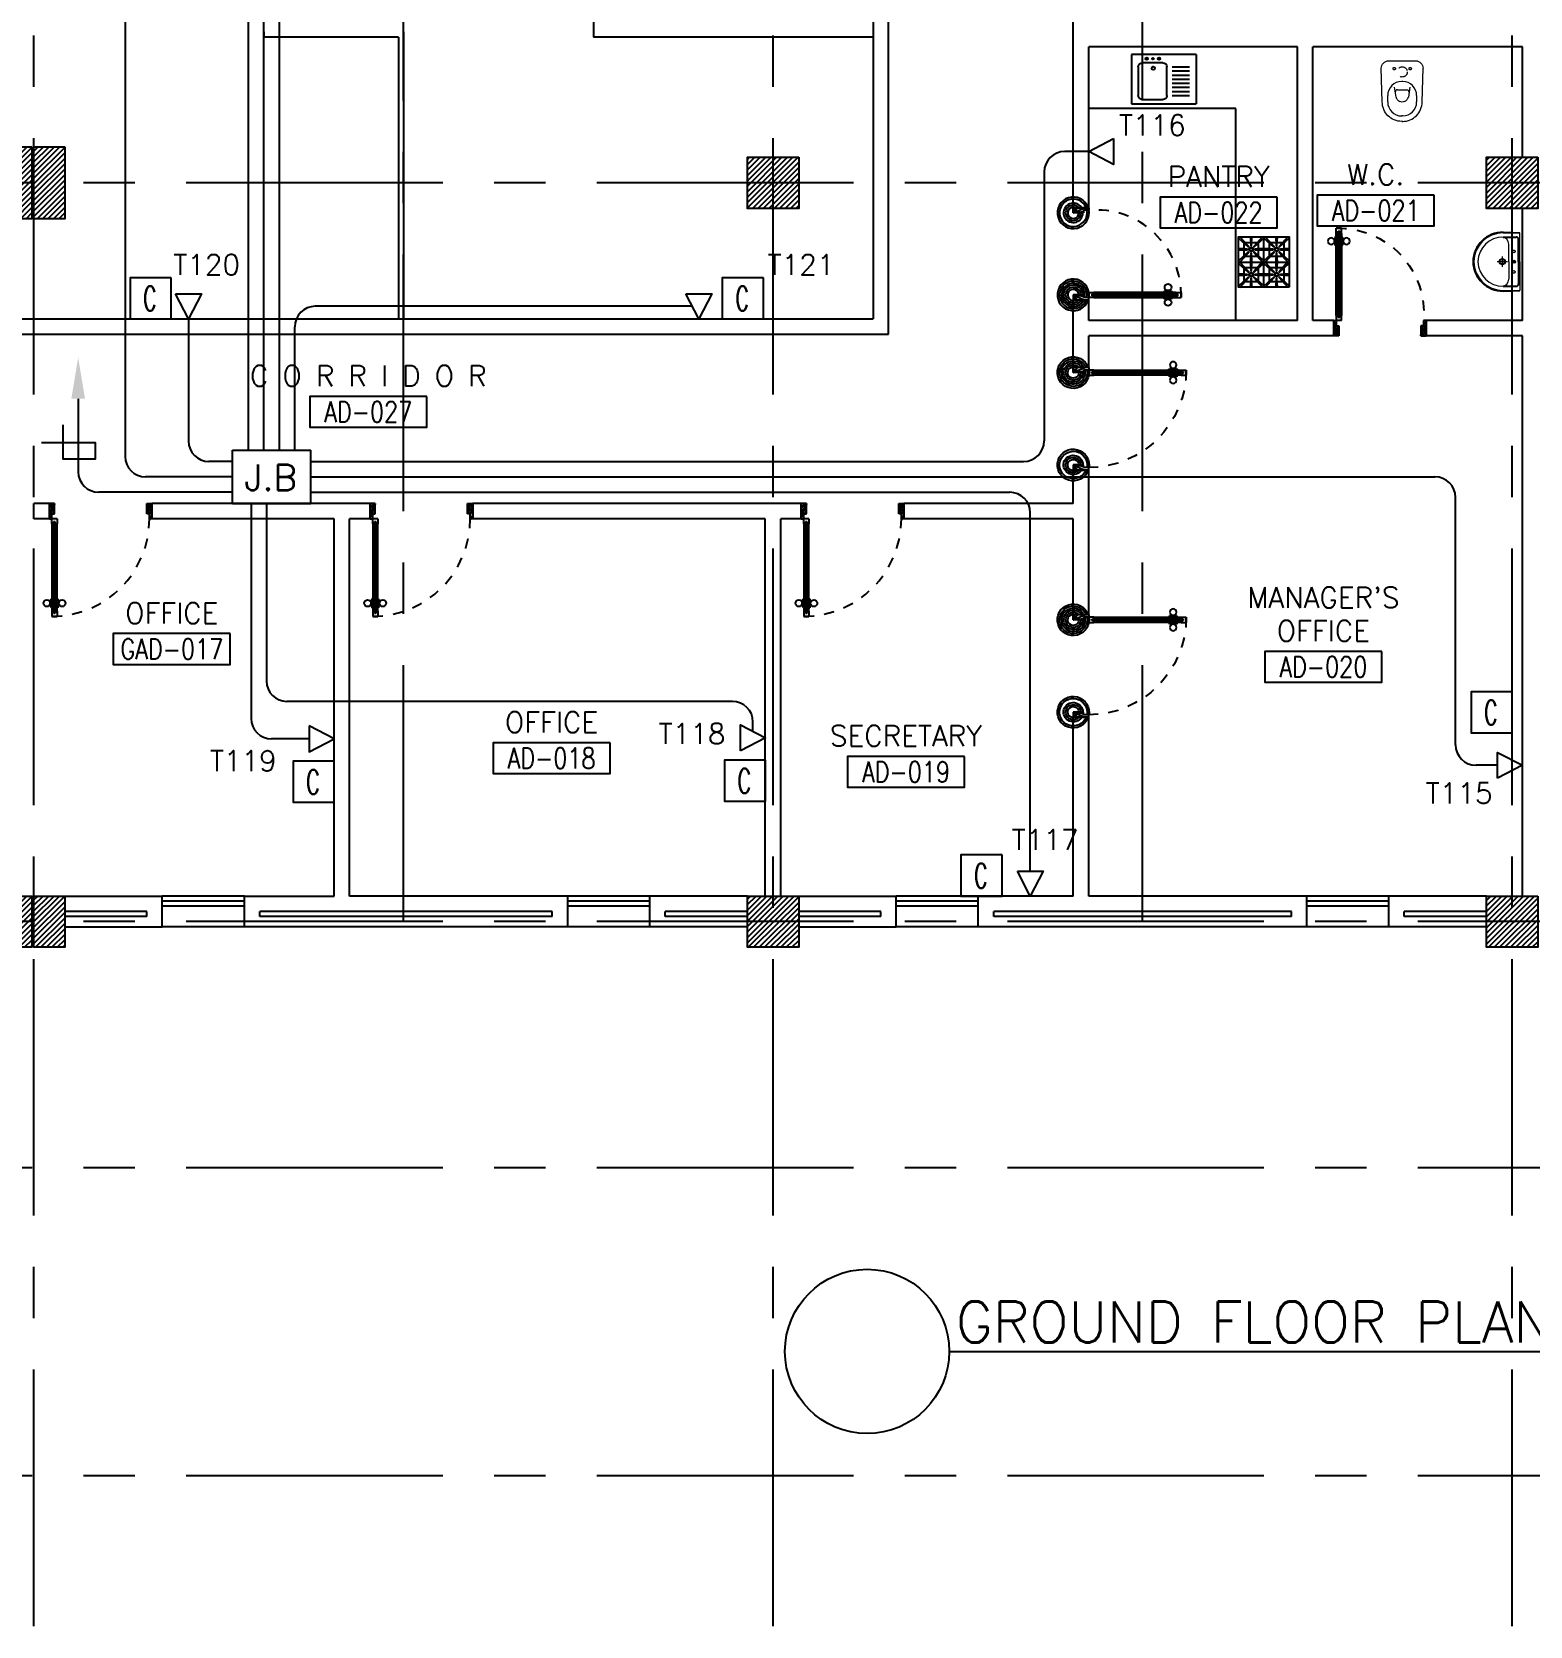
# Model space of a CAD drawing. Extents: x 0.8 to 94.1, y -6.1 to 84.2.
# Drawn here: x 49.38 to 63.97, y 6.01 to 21.54 of the extents above; entities that cross this region are included whole.
import ezdxf
from ezdxf.enums import TextEntityAlignment as Align

# ---------------------------------------------------------------- set-up
doc = ezdxf.new("R2010")
doc.units = 0
doc.header["$MEASUREMENT"] = 0
for name, pattern in [('CENTERX2', [4, 2.5, -0.5, 0.5, -0.5]), ('DASHED', [0.75, 0.5, -0.25]), ('HIDDEN', [0.375, 0.25, -0.125]), ('HIDDEN2', [0.1875, 0.125, -0.0625])]:
    doc.linetypes.add(name, pattern=pattern)
doc.layers.get('0').update_dxf_attribs({"color": 11, "linetype": 'CONTINUOUS'})
for name, color, linetype in [('A-FURN-W', 11, 'CONTINUOUS'), ('A-JEERI', 11, 'CONTINUOUS'), ('AXES', 11, 'CENTERX2'), ('COL', 11, 'CONTINUOUS'), ('DOOR', 11, 'CONTINUOUS'), ('DOOR-DIM', 11, 'CONTINUOUS'), ('E-CO', 6, 'CONTINUOUS'), ('E-PANELBX', 11, 'CONTINUOUS'), ('E-TEL', 4, 'CONTINUOUS'), ('E-TEXT', 2, 'CONTINUOUS'), ('E-WIRE', 4, 'CONTINUOUS'), ('FIX', 11, 'CONTINUOUS'), ('HAT', 11, 'CONTINUOUS'), ('INSUL', 11, 'CONTINUOUS'), ('K-FUR', 11, 'CONTINUOUS'), ('PART', 11, 'CONTINUOUS'), ('RM-BOX', 11, 'CONTINUOUS'), ('RM-NAME', 11, 'CONTINUOUS'), ('RM-NO', 11, 'CONTINUOUS'), ('SHAFT', 11, 'CONTINUOUS'), ('TXT', 3, 'CONTINUOUS'), ('WALL', 11, 'CONTINUOUS'), ('WIN', 11, 'CONTINUOUS')]:
    doc.layers.add(name, color=color, linetype=linetype)
doc.styles.add('ROMANS', font='ROMANS.shx', dxfattribs={"width": 0.6})
doc.styles.get("Standard").update_dxf_attribs({"font": 'TXT.shx'})

# ---------------------------------------------------------------- blocks, each defined once
blk = doc.blocks.new('RM1')
at = {"layer": 'RM-BOX'}
blk.add_lwpolyline([(570, -200), (-570, -200), (-570, -500), (570, -500)], close=True, dxfattribs=at)
at = {"layer": 'RM-NAME', "style": 'ROMANS'}
for tag, p in [('ROOMNAME1', (0, 324)), ('ROOMNAME2', (0, 0))]:
    blk.add_attdef(tag, text='', height=200, dxfattribs=at).set_placement(p, align=Align.MIDDLE)
at = {"layer": 'RM-NO', "style": 'ROMANS', "width": 0.8}
blk.add_attdef('ROOMNO', text='', height=200, dxfattribs=at).set_placement((0, -350), align=Align.MIDDLE)
blk = doc.blocks.new('COL50')
at = {"layer": 'COL'}
blk.add_lwpolyline([(-250, 250), (-250, -250), (250, -250), (250, 250)], close=True, dxfattribs=at)
blk = doc.blocks.new('*X61')
at = {"color": 0}
for p, q in [((227929, 10705), (228384, 11161)), ((227929, 10758), (228331, 11161)), ((227929, 10811), (228278, 11161)), ((227929, 10864), (228225, 11161)), ((227929, 10917), (228172, 11161)), ((227929, 10971), (228119, 11161)), ((227929, 11024), (228066, 11161)), ((227929, 11077), (228013, 11161)), ((227929, 11130), (227960, 11161)), ((227937, 10661), (228429, 11152)), ((227990, 10661), (228429, 11099)), ((228043, 10661), (228429, 11046)), ((228096, 10661), (228429, 10993)), ((228149, 10661), (228429, 10940)), ((228202, 10661), (228429, 10887)), ((228255, 10661), (228429, 10834)), ((228308, 10661), (228429, 10781)), ((228362, 10661), (228429, 10728)), ((228415, 10661), (228429, 10675))]:
    blk.add_line(p, q, dxfattribs=at)
blk = doc.blocks.new('*X63')
at = {"color": 0}
for p, q in [((227925, 17861), (228425, 18361)), ((227929, 17918), (228372, 18361)), ((227929, 17971), (228319, 18361)), ((227929, 18024), (228266, 18361)), ((227929, 18077), (228213, 18361)), ((227929, 18130), (228160, 18361)), ((227929, 18183), (228107, 18361)), ((227929, 18236), (228054, 18361)), ((227929, 18289), (228000, 18361)), ((227929, 18342), (227947, 18361)), ((227978, 17861), (228429, 18312)), ((228031, 17861), (228429, 18259)), ((228084, 17861), (228429, 18206)), ((228137, 17861), (228429, 18153)), ((228190, 17861), (228429, 18100)), ((228243, 17861), (228429, 18047)), ((228296, 17861), (228429, 17994)), ((228349, 17861), (228429, 17941)), ((228402, 17861), (228429, 17888))]:
    blk.add_line(p, q, dxfattribs=at)
blk = doc.blocks.new('*X56')
at = {"color": 0}
for p, q in [((235129, 10693), (235597, 11161)), ((235129, 10746), (235544, 11161)), ((235129, 10799), (235491, 11161)), ((235129, 10852), (235438, 11161)), ((235129, 10905), (235385, 11161)), ((235129, 10958), (235332, 11161)), ((235129, 11011), (235278, 11161)), ((235129, 11064), (235225, 11161)), ((235129, 11117), (235172, 11161)), ((235150, 10661), (235629, 11140)), ((235203, 10661), (235629, 11087)), ((235256, 10661), (235629, 11034)), ((235309, 10661), (235629, 10981)), ((235362, 10661), (235629, 10928)), ((235415, 10661), (235629, 10875)), ((235468, 10661), (235629, 10822)), ((235521, 10661), (235629, 10769)), ((235574, 10661), (235629, 10716))]:
    blk.add_line(p, q, dxfattribs=at)
blk = doc.blocks.new('*X54')
at = {"color": 0}
for p, q in [((235129, 17905), (235584, 18361)), ((235129, 17958), (235531, 18361)), ((235129, 18011), (235478, 18361)), ((235129, 18064), (235425, 18361)), ((235129, 18117), (235372, 18361)), ((235129, 18171), (235319, 18361)), ((235129, 18224), (235266, 18361)), ((235129, 18277), (235213, 18361)), ((235129, 18330), (235160, 18361)), ((235137, 17861), (235629, 18352)), ((235190, 17861), (235629, 18299)), ((235243, 17861), (235629, 18246)), ((235296, 17861), (235629, 18193)), ((235349, 17861), (235629, 18140)), ((235402, 17861), (235629, 18087)), ((235455, 17861), (235629, 18034)), ((235508, 17861), (235629, 17981)), ((235562, 17861), (235629, 17928)), ((235615, 17861), (235629, 17875))]:
    blk.add_line(p, q, dxfattribs=at)
blk = doc.blocks.new('LAV1')
at = {"layer": 'FIX', "linetype": 'ByBlock', "ltscale": 0.3}
for p, q in [((-287, 210), (-280, 50)), ((-240, 210), (-240, 85)), ((240, 210), (240, 85)), ((287, 210), (280, 50)), ((0, 60), (-215, 60)), ((0, 60), (215, 60))]:
    blk.add_line(p, q, dxfattribs=at)
at = {"layer": 'FIX', "linetype": 'Continuous', "lineweight": 20}
for p, q in [((-280, 210), (-280, 50)), ((280, 210), (280, 50)), ((0, 50), (-280, 50)), ((0, 50), (-247, 50)), ((0, 155), (-170, 155)), ((0, 155), (170, 155)), ((0, 50), (280, 50)), ((0, 50), (247, 50))]:
    blk.add_line(p, q, dxfattribs=at)
at = {"layer": 'FIX', "linetype": 'DASHED', "lineweight": 20, "ltscale": 0.05}
for p, q in [((50, 220), (-50, 220)), ((0, 170), (0, 270)), ((0, 170), (0, 270))]:
    blk.add_line(p, q, dxfattribs=at)
at = {"layer": 'FIX', "lineweight": 20}
for p, q in [((16, 107), (-15, 107)), ((0, 92), (0, 123))]:
    blk.add_line(p, q, dxfattribs=at)
for centre, radius in [((0, 220), 29.5), ((0, 220), 22.5), ((0, 107), 15.5)]:
    blk.add_circle(centre, radius, dxfattribs=at)
at = {"layer": 'FIX', "linetype": 'HIDDEN', "lineweight": 20, "ltscale": 0.05}
for centre in [(-100, 107), (100, 107)]:
    blk.add_circle(centre, 12.4, dxfattribs=at)
at = {"layer": 'FIX', "linetype": 'ByBlock', "ltscale": 0.3}
for centre, radius, start, end in [((5, 212), 292, 90.9964, 180.3903), ((-5, 212), 292, 359.6097, 89.0036), ((-215, 85), 25, 180, 270), ((215, 85), 25, 270, 0)]:
    blk.add_arc(centre, radius, start, end, dxfattribs=at)
at = {"layer": 'FIX', "linetype": 'Continuous', "lineweight": 20}
for centre, radius, start, end in [((5, 212), 285, 91.0202, 180.4), ((-5, 212), 285, 359.6, 88.9798), ((5, 212), 245, 91.1813, 180.4657), ((-5, 212), 245, 359.5343, 88.8187), ((-170, 225), 70, 180, 270), ((170, 225), 70, 270, 0)]:
    blk.add_arc(centre, radius, start, end, dxfattribs=at)
blk = doc.blocks.new('C11')
at = {"layer": 'HAT'}
h = blk.add_hatch(dxfattribs=at)
h.set_pattern_fill('ANSI31', color=256, scale=300, style=0)
h.set_pattern_definition([(45, (-383765.23, -62181), (-26.5165043, 26.5165043), [])])
h.paths.add_polyline_path([(-20, 350), (-20, 700), (-320, 700), (-320, 350)])
h.paths.add_polyline_path([(-320, 0), (-20, 0), (-20, 350), (-320, 350)])
h = blk.add_hatch(dxfattribs=at)
h.set_pattern_fill('ANSI31', color=256, scale=300, style=0)
h.set_pattern_definition([(45, (-383445.23, -62181), (-26.5165043, 26.5165043), [])])
h.paths.add_polyline_path([(300, 350), (300, 700), (0, 700), (0, 350)])
h.paths.add_polyline_path([(0, 0), (300, 0), (300, 350), (0, 350)])
at = {"layer": 'COL'}
for points in [[(-20, 700), (-20, 0), (-320, 0), (-320, 700)], [(300, 700), (300, 0), (0, 0), (0, 700)]]:
    blk.add_lwpolyline(points, close=True, dxfattribs=at)
blk = doc.blocks.new('C-300')
at = {"layer": 'HAT', "linetype": 'ByBlock', "ltscale": 0.3}
h = blk.add_hatch(dxfattribs=at)
h.set_pattern_fill('ANSI31', color=8, scale=300, style=0)
h.set_pattern_definition([(45, (-258496.182, -82361.005), (-26.5165043, 26.5165043), [])])
h.paths.add_polyline_path([(300, 500), (0, 500), (0, 250), (300, 250)])
h.paths.add_polyline_path([(300, 250), (0, 250), (0, 0), (300, 0)])
at = {"layer": 'COL'}
blk.add_lwpolyline([(0, 500), (300, 500), (300, 0), (0, 0)], close=True, dxfattribs=at)
blk = doc.blocks.new('C-300A')
at = {"layer": 'SHAFT', "color": 6, "linetype": 'ByBlock', "ltscale": 0.3}
for p in [(-300, 0), (20, 0)]:
    blk.add_blockref('C-300', p, dxfattribs=at)
blk = doc.blocks.new('DOOR1000')
at = {"layer": 'DOOR', "color": 7, "linetype": 'ByBlock'}
for p, q in [((-150, 0), (0, 0)), ((-150, 0), (-150, -25)), ((0, -50), (-114, 0)), ((0, -50), (-40, 0)), ((0, -50), (0, 0)), ((-1100, -25), (-1100, -75)), ((-1100, -75), (-1100, -25)), ((-1050, -25), (-1100, -25)), ((-1050, -75), (-1100, -75)), ((-1070, -42), (-1070, -58)), ((-1050, -42), (-1070, -42)), ((-1050, -58), (-1070, -58)), ((-1050, -25), (-1050, -42)), ((-1050, -58), (-1050, -75)), ((-1018, -25), (-1018, -18)), ((-928, -18), (-1018, -18)), ((-1018, -75), (-1018, -82)), ((-928, -82), (-1018, -82)), ((-1005, -18), (-1005, -9)), ((-1005, -9), (-940, -9)), ((-1005, -18), (-940, -18)), ((-1005, -82), (-1005, -91)), ((-1005, -82), (-940, -82)), ((-1005, -91), (-940, -91)), ((-940, -18), (-940, -9)), ((-940, -82), (-940, -91)), ((-928, -25), (-928, -18)), ((-928, -75), (-928, -82)), ((-200, -25), (-150, -25)), ((-200, -42), (-200, -25)), ((-180, -42), (-200, -42)), ((-200, -58), (-180, -58)), ((-200, -75), (-200, -58)), ((-150, -75), (-200, -75)), ((-180, -58), (-180, -42)), ((-150, -25), (-100, -25)), ((-150, -75), (-150, -25)), ((-100, -25), (-100, -50)), ((0, -50), (-100, -37)), ((-100, -50), (0, -50)), ((-150, -975), (-100, -975)), ((-150, -1000), (-150, -975)), ((-150, -1000), (0, -1000)), ((0, -1000), (-150, -1000)), ((0, -950), (-114, -1000)), ((-100, -975), (-100, -950)), ((0, -950), (-100, -963)), ((-100, -950), (0, -950)), ((0, -950), (-40, -1000)), ((0, -950), (0, -1000))]:
    blk.add_line(p, q, dxfattribs=at)
at = {"layer": 'DOOR', "linetype": 'ByBlock'}
for p, q in [((-200, -25), (-1050, -25)), ((-200, -42), (-1050, -42)), ((-200, -58), (-1050, -58)), ((-1050, -75), (-200, -75))]:
    blk.add_line(p, q, dxfattribs=at)
at = {"layer": 'DOOR', "color": 7, "linetype": 'ByBlock'}
for centre in [(-973, 24), (-973, -124)]:
    blk.add_circle(centre, 32.4, dxfattribs=at)
for centre, radius, start, end in [((0, -50), 154, 161.1053, 166.2858), ((0, -50), 94.4, 148.0182, 180), ((0, -50), 134, 158.1598, 169.28), ((0, -50), 114, 154.0838, 167.3774), ((0, -50), 74.4, 137.7764, 180), ((0, -50), 54.4, 113.2074, 180), ((0, -50), 34.4, 90, 180), ((0, -50), 14.4, 90, 180), ((0, -950), 154, 193.7142, 198.8947), ((0, -950), 134, 190.72, 201.8402), ((0, -950), 94.4, 180, 211.9818), ((0, -950), 74.4, 180, 222.2236), ((0, -950), 54.4, 180, 246.7926), ((0, -950), 34.4, 180, 270), ((0, -950), 14.4, 180, 270)]:
    blk.add_arc(centre, radius, start, end, dxfattribs=at)
at = {"layer": 'DOOR', "linetype": 'HIDDEN', "ltscale": 0.5}
blk.add_arc((-150, -25), 950, 180, 270, dxfattribs=at)
blk = doc.blocks.new('DOOR90')
at = {"layer": 'DOOR', "color": 7, "linetype": 'ByBlock'}
for p, q in [((-150, 0), (0, 0)), ((-150, 0), (-150, -25)), ((0, -50), (-114, 0)), ((0, -50), (-40, 0)), ((0, -50), (0, 0)), ((-1000, -25), (-1050, -25)), ((-1050, -75), (-1050, -25)), ((-1050, -25), (-1050, -75)), ((-1000, -75), (-1050, -75)), ((-1000, -42), (-1020, -42)), ((-1020, -42), (-1020, -58)), ((-1000, -58), (-1020, -58)), ((-1000, -25), (-1000, -42)), ((-1000, -58), (-1000, -75)), ((-878, -18), (-968, -18)), ((-968, -25), (-968, -18)), ((-968, -75), (-968, -82)), ((-878, -82), (-968, -82)), ((-955, -9), (-890, -9)), ((-955, -18), (-955, -9)), ((-955, -18), (-890, -18)), ((-955, -82), (-890, -82)), ((-955, -82), (-955, -91)), ((-955, -91), (-890, -91)), ((-890, -18), (-890, -9)), ((-890, -82), (-890, -91)), ((-878, -25), (-878, -18)), ((-878, -75), (-878, -82)), ((-200, -25), (-150, -25)), ((-200, -42), (-200, -25)), ((-180, -42), (-200, -42)), ((-200, -58), (-180, -58)), ((-200, -75), (-200, -58)), ((-150, -75), (-200, -75)), ((-180, -58), (-180, -42)), ((-150, -25), (-100, -25)), ((-150, -75), (-150, -25)), ((-100, -25), (-100, -50)), ((0, -50), (-100, -37)), ((-100, -50), (0, -50)), ((-150, -875), (-100, -875)), ((-150, -900), (-150, -875)), ((-150, -900), (0, -900)), ((0, -900), (-150, -900)), ((0, -850), (-114, -900)), ((-100, -875), (-100, -850)), ((0, -850), (-100, -863)), ((-100, -850), (0, -850)), ((0, -850), (-40, -900)), ((0, -850), (0, -900))]:
    blk.add_line(p, q, dxfattribs=at)
at = {"layer": 'DOOR', "linetype": 'ByBlock'}
for p, q in [((-200, -25), (-1000, -25)), ((-200, -42), (-1000, -42)), ((-200, -58), (-1000, -58)), ((-1000, -75), (-200, -75))]:
    blk.add_line(p, q, dxfattribs=at)
at = {"layer": 'DOOR', "color": 7, "linetype": 'ByBlock'}
for centre in [(-923, 24), (-923, -124)]:
    blk.add_circle(centre, 32.4, dxfattribs=at)
for centre, radius, start, end in [((0, -50), 154, 161.1053, 166.2858), ((0, -50), 94.4, 148.0182, 180), ((0, -50), 134, 158.1598, 169.28), ((0, -50), 114, 154.0838, 167.3774), ((0, -50), 74.4, 137.7764, 180), ((0, -50), 54.4, 113.2074, 180), ((0, -50), 34.4, 90, 180), ((0, -50), 14.4, 90, 180), ((0, -850), 154, 193.7142, 198.8947), ((0, -850), 134, 190.72, 201.8402), ((0, -850), 94.4, 180, 211.9818), ((0, -850), 74.4, 180, 222.2236), ((0, -850), 54.4, 180, 246.7926), ((0, -850), 34.4, 180, 270), ((0, -850), 14.4, 180, 270)]:
    blk.add_arc(centre, radius, start, end, dxfattribs=at)
at = {"layer": 'DOOR', "linetype": 'HIDDEN', "ltscale": 0.5}
blk.add_arc((-222, -50), 828, 178.2701, 275.003, dxfattribs=at)
blk = doc.blocks.new('WC')
at = {"layer": 'FIX', "lineweight": 20}
for p, q in [((339, 5), (339, -5)), ((395, 76), (490, 60)), ((475, 141), (538, 141)), ((534, 24), (540, 0)), ((540, 0), (534, -24)), ((674, 5), (674, -5)), ((490, -60), (395, -76)), ((538, -141), (475, -141)), ((213, -204), (210, -204))]:
    blk.add_line(p, q, dxfattribs=at)
at = {"layer": 'FIX', "linetype": 'Continuous', "lineweight": 20}
blk.add_line((420, -47), (420, 45), dxfattribs=at)
at = {"layer": 'FIX', "lineweight": 20}
for points in [[(210, -204, -0.414214), (137, -131), (137, 0), (137, 131, -0.414214), (210, 204)], [(727, -5), (727, 5, 0.414214), (538, 194), (210, 204)], [(727, 5), (727, -5, -0.414214), (538, -194), (210, -204)]]:
    blk.add_lwpolyline(points, format="xyb", dxfattribs=at)
at = {"layer": 'FIX', "linetype": 'HIDDEN2', "lineweight": 20, "ltscale": 0.3}
blk.add_circle((245, 0), 49.8, dxfattribs=at)
at = {"layer": 'FIX', "linetype": 'HIDDEN', "lineweight": 20, "ltscale": 0.05}
for centre in [(213, 78), (213, -77)]:
    blk.add_circle(centre, 11.6, dxfattribs=at)
at = {"layer": 'FIX', "lineweight": 20}
for centre, radius, start, end in [((475, 5), 136, 90, 180), ((464, -18), 82, 51.0758, 71.504), ((473, -7), 68.2, 27.1532, 51.0758), ((538, 5), 136, 360, 90), ((475, -5), 136, 180, 270), ((464, 18), 82, 288.496, 308.9242), ((473, 7), 68.2, 308.9242, 332.8468), ((538, -5), 136, 270, 0)]:
    blk.add_arc(centre, radius, start, end, dxfattribs=at)
at = {"layer": 'FIX', "linetype": 'Continuous', "lineweight": 20}
for centre, start, end in [((443, 46), 88.3879, 182.3338), ((442, -46), 177.6662, 271.6121)]:
    blk.add_arc(centre, 22.3, start, end, dxfattribs=at)
blk = doc.blocks.new('A$C68711307')
at = {"layer": 'A-FURN-W'}
for p, q in [((0, 0), (0, 0.627)), ((0, 0.627), (0.48, 0.627)), ((0.48, 0.627), (0.48, 0)), ((0.08, 0.323), (0.08, 0.523)), ((0.12, 0.563), (0.4, 0.563)), ((0.44, 0.523), (0.44, 0.323)), ((0.4, 0.283), (0.12, 0.283)), ((0.12, 0.232), (0.12, 0.064)), ((0.16, 0.232), (0.16, 0.064)), ((0.2, 0.232), (0.2, 0.064)), ((0.24, 0.232), (0.24, 0.064)), ((0.28, 0.232), (0.28, 0.064)), ((0.32, 0.232), (0.32, 0.064)), ((0.36, 0.232), (0.36, 0.064)), ((0.4, 0.232), (0.4, 0.064)), ((0, 0), (0.48, 0))]:
    blk.add_line(p, q, dxfattribs=at)
at = {"layer": 'A-FURN-W', "extrusion": (0, 0, -1)}
for centre, major_axis in [((0.04, 0.48), (-0.00849, 0.00849)), ((0.04, 0.42), (-0.00566, 0.00566)), ((0.134, 0.417), (-0.0113, 0.0113))]:
    blk.add_ellipse(centre, major_axis=major_axis, ratio=1, dxfattribs=at)
at = {"layer": 'A-FURN-W'}
for centre, start_param, end_param in [((0.12, 0.523), 5.497787, 7.068583), ((0.4, 0.523), 3.926991, 5.497787), ((0.12, 0.323), 0.785398, 2.356194), ((0.4, 0.323), 2.356194, 3.926991)]:
    blk.add_ellipse(centre, major_axis=(-0.0283, 0.0283), ratio=1, start_param=start_param, end_param=end_param, dxfattribs=at)
at = {"layer": 'A-FURN-W', "extrusion": (0, 0, -1)}
blk.add_ellipse((0.04, 0.36), major_axis=(-0.00849, 0.00849), ratio=1, start_param=6.283185307178246, end_param=12.56637061435783, dxfattribs=at)
blk = doc.blocks.new('RANGE')
at = {"layer": 'K-FUR'}
for p, q in [((0.45, 0.904), (0.45, 0)), ((0, 0.452), (0.9, 0.452))]:
    blk.add_line(p, q, dxfattribs=at)
for points in [[(-0.001, 0.879), (0.172, 0.723, 0.025175), (0.18, 0.73), (0.023, 0.903)], [(0.211, 0.904), (0.22, 0.747, 0.025175), (0.23, 0.747), (0.238, 0.904)], [(0.426, 0.904), (0.27, 0.73, 0.025175), (0.278, 0.723), (0.45, 0.88)], [(0.449, 0.879), (0.622, 0.723, 0.025175), (0.63, 0.73), (0.473, 0.903)], [(0.661, 0.904), (0.67, 0.747, 0.025175), (0.68, 0.747), (0.688, 0.904)], [(0.876, 0.904), (0.72, 0.73, 0.025175), (0.728, 0.723), (0.9, 0.88)], [(0, 0.664), (0.156, 0.672, 0.025175), (0.156, 0.683), (0, 0.691)], [(0.024, 0.452), (0.18, 0.625, 0.025175), (0.172, 0.633), (0, 0.476)], [(0.239, 0.452), (0.23, 0.609, 0.025175), (0.22, 0.609), (0.212, 0.452)], [(0.451, 0.477), (0.278, 0.633, 0.025175), (0.27, 0.625), (0.427, 0.453)], [(0.45, 0.691), (0.294, 0.683, 0.025175), (0.294, 0.673), (0.45, 0.665)], [(0.45, 0.664), (0.606, 0.672, 0.025175), (0.606, 0.683), (0.45, 0.691)], [(0.474, 0.452), (0.63, 0.625, 0.025175), (0.622, 0.633), (0.45, 0.476)], [(0.689, 0.452), (0.68, 0.609, 0.025175), (0.67, 0.609), (0.662, 0.452)], [(0.901, 0.477), (0.728, 0.633, 0.025175), (0.72, 0.625), (0.877, 0.453)], [(0.9, 0.691), (0.744, 0.683, 0.025175), (0.744, 0.673), (0.9, 0.665)], [(-0.001, 0.427), (0.172, 0.271, 0.025175), (0.18, 0.278), (0.023, 0.451)], [(0.211, 0.452), (0.22, 0.295, 0.025175), (0.23, 0.295), (0.238, 0.452)], [(0.426, 0.452), (0.27, 0.279, 0.025175), (0.278, 0.271), (0.45, 0.428)], [(0.449, 0.427), (0.622, 0.271, 0.025175), (0.63, 0.278), (0.473, 0.451)], [(0.661, 0.452), (0.67, 0.295, 0.025175), (0.68, 0.295), (0.688, 0.452)], [(0.876, 0.452), (0.72, 0.279, 0.025175), (0.728, 0.271), (0.9, 0.428)], [(0, 0.212), (0.156, 0.221, 0.025175), (0.156, 0.231), (0, 0.239)], [(0.024, 0), (0.18, 0.173, 0.025175), (0.172, 0.181), (0, 0.024)], [(0.239, 0), (0.23, 0.157, 0.025175), (0.22, 0.157), (0.212, 0)], [(0.451, 0.025), (0.278, 0.181, 0.025175), (0.27, 0.173), (0.427, 0.001)], [(0.45, 0.239), (0.294, 0.231, 0.025175), (0.294, 0.221), (0.45, 0.213)], [(0.45, 0.212), (0.606, 0.221, 0.025175), (0.606, 0.231), (0.45, 0.239)], [(0.474, 0), (0.63, 0.173, 0.025175), (0.622, 0.181), (0.45, 0.024)], [(0.689, 0), (0.68, 0.157, 0.025175), (0.67, 0.157), (0.662, 0)], [(0.901, 0.025), (0.728, 0.181, 0.025175), (0.72, 0.173), (0.877, 0.001)], [(0.9, 0.239), (0.744, 0.231, 0.025175), (0.744, 0.221), (0.9, 0.213)]]:
    blk.add_lwpolyline(points, format="xyb", dxfattribs=at)
blk.add_lwpolyline([(0, 0), (0, 0.904), (0.9, 0.904), (0.9, 0)], close=True, dxfattribs=at)
for points in [[(0.1, 0.686), (0.1, 0.788)], [(0.1, 0.567), (0.1, 0.67)], [(0.113, 0.804), (0.217, 0.804)], [(0.233, 0.804), (0.336, 0.804)], [(0.35, 0.789), (0.35, 0.686)], [(0.35, 0.67), (0.35, 0.568)], [(0.55, 0.686), (0.55, 0.788)], [(0.55, 0.567), (0.55, 0.67)], [(0.563, 0.804), (0.667, 0.804)], [(0.683, 0.804), (0.786, 0.804)], [(0.8, 0.789), (0.8, 0.686)], [(0.8, 0.67), (0.8, 0.568)], [(0.1, 0.234), (0.1, 0.336)], [(0.113, 0.352), (0.217, 0.352)], [(0.217, 0.552), (0.114, 0.552)], [(0.337, 0.552), (0.233, 0.552)], [(0.233, 0.352), (0.336, 0.352)], [(0.35, 0.337), (0.35, 0.234)], [(0.55, 0.234), (0.55, 0.336)], [(0.563, 0.352), (0.667, 0.352)], [(0.667, 0.552), (0.564, 0.552)], [(0.787, 0.552), (0.683, 0.552)], [(0.683, 0.352), (0.786, 0.352)], [(0.8, 0.337), (0.8, 0.234)], [(0.1, 0.115), (0.1, 0.218)], [(0.217, 0.1), (0.114, 0.1)], [(0.337, 0.1), (0.233, 0.1)], [(0.35, 0.218), (0.35, 0.116)], [(0.55, 0.115), (0.55, 0.218)], [(0.667, 0.1), (0.564, 0.1)], [(0.787, 0.1), (0.683, 0.1)], [(0.8, 0.218), (0.8, 0.116)]]:
    blk.add_lwpolyline(points, dxfattribs=at)
for centre, radius in [((0.225, 0.678), 0.0373), ((0.225, 0.678), 0.0273), ((0.675, 0.678), 0.0373), ((0.675, 0.678), 0.0273), ((0.225, 0.226), 0.0373), ((0.225, 0.226), 0.0273), ((0.675, 0.226), 0.0373), ((0.675, 0.226), 0.0273)]:
    blk.add_circle(centre, radius, dxfattribs=at)
blk = doc.blocks.new('Rang')
at = {"layer": 'FIX', "xscale": -0.6637168141592866, "yscale": 0.6637168141592866, "zscale": 0.6637168141592921, "rotation": 90}
blk.add_blockref('RANGE', (0.6, 0.597), dxfattribs=at)

msp = doc.modelspace()

# ---------------------------------------------------------------- linework, layer by layer
at = {"layer": 'AXES'}
for p, q in [((56.5967, 6.005), (56.5967, 83.5441)), ((63.7967, 6.005), (63.7967, 83.5441)), ((49.3967, 6.005), (49.3967, 83.1941)), ((52.9967, 12.8693), (52.9967, 71.6893)), ((60.1967, 12.8693), (60.1967, 71.6893)), ((93.3795, 20.0693), (23.5567, 20.0693)), ((93.3795, 12.8693), (24.7567, 12.8693)), ((93.3795, 10.4693), (15.1567, 10.4693)), ((93.3795, 10.4693), (23.5567, 10.4693)), ((93.3795, 7.4693), (21.7567, 7.4693)), ((93.3795, 7.4693), (21.7567, 7.4693))]:
    msp.add_line(p, q, dxfattribs=at)
at = {"layer": 'COL'}
msp.add_lwpolyline([(64.0467, 20.3193), (64.0467, 19.8193), (63.5467, 19.8193), (63.5467, 20.3193)], close=True, dxfattribs=at)
at = {"layer": 'E-CO', "color": 4}
for points in [[(50.7325, 19.1443), (50.3325, 19.1443), (50.3325, 18.7443), (50.7325, 18.7443)], [(56.5028, 19.1443), (56.1028, 19.1443), (56.1028, 18.7443), (56.5028, 18.7443)], [(63.7967, 15.1101), (63.3967, 15.1101), (63.3967, 14.7101), (63.7967, 14.7101)], [(52.3217, 14.4327), (51.9217, 14.4327), (51.9217, 14.0327), (52.3217, 14.0327)], [(56.5233, 14.4438), (56.1233, 14.4438), (56.1233, 14.0438), (56.5233, 14.0438)], [(58.8279, 13.5193), (58.4279, 13.5193), (58.4279, 13.1193), (58.8279, 13.1193)]]:
    msp.add_lwpolyline(points, close=True, dxfattribs=at)
at = {"layer": 'E-PANELBX'}
for p, q in [((61.1067, 20.7943), (59.6717, 20.7943)), ((61.1067, 18.7263), (61.1067, 20.7943))]:
    msp.add_line(p, q, dxfattribs=at)
at = {"layer": 'E-TEL', "color": 4}
for p, q in [((51.3295, 17.4622), (52.0956, 17.4622)), ((51.3295, 16.9443), (51.3295, 17.4622)), ((52.0956, 16.9443), (52.0956, 17.4622)), ((51.3295, 16.9443), (52.0956, 16.9443))]:
    msp.add_line(p, q, dxfattribs=at)
for points in [[(59.9139, 20.4999), (59.9139, 20.2474), (59.6717, 20.3736), (59.6717, 20.3736)], [(50.7756, 18.9865), (51.0281, 18.9865), (50.9018, 18.7443), (50.9018, 18.7443)], [(55.7473, 18.9865), (55.9998, 18.9865), (55.8736, 18.7443), (55.8736, 18.7443)], [(52.0779, 14.7767), (52.0779, 14.5242), (52.3201, 14.6504), (52.3201, 14.6504)], [(56.2804, 14.5348), (56.2804, 14.7873), (56.5226, 14.661), (56.5226, 14.661)], [(63.6554, 14.2664), (63.6554, 14.5189), (63.8976, 14.3926), (63.8976, 14.3926)], [(58.977, 13.3615), (59.2295, 13.3615), (59.1033, 13.1193), (59.1033, 13.1193)]]:
    msp.add_lwpolyline(points, close=True, dxfattribs=at)
at = {"layer": 'E-TEXT', "color": 11}
msp.add_lwpolyline([(49.4695, 17.5397), (49.9947, 17.5397), (49.9947, 17.3756), (49.6817, 17.3756), (49.6817, 17.7111)], dxfattribs=at)
at = {"layer": 'E-WIRE'}
for p, q in [((51.4876, 17.4622), (51.4876, 27.4508)), ((51.6376, 17.4622), (51.6376, 27.4508)), ((50.2844, 22.8291), (50.2844, 17.4033)), ((51.7876, 17.4622), (51.7876, 22.2879)), ((59.6717, 20.3736), (59.4381, 20.3736)), ((59.2381, 20.1736), (59.2381, 17.5533)), ((55.8104, 18.8654), (52.1376, 18.8654)), ((50.9018, 18.7443), (50.9018, 17.5533)), ((51.9376, 17.4622), (51.9376, 18.6654)), ((63.2454, 14.5926), (63.2454, 17.0033)), ((59.1033, 13.3615), (59.1033, 16.8533)), ((56.2015, 15.0156), (51.8619, 15.0156)), ((56.4015, 14.7242), (56.4015, 14.8156)), ((63.6554, 14.3926), (63.4454, 14.3926))]:
    msp.add_line(p, q, dxfattribs=at)
at = {"layer": 'E-WIRE', "color": 4}
for p, q in [((49.8275, 17.9644), (49.8275, 17.2533)), ((51.3295, 17.3533), (51.1018, 17.3533)), ((52.0956, 17.3533), (59.0381, 17.3533)), ((51.3295, 17.2033), (50.4844, 17.2033)), ((52.0956, 17.2033), (63.0454, 17.2033)), ((51.3295, 17.0533), (50.0275, 17.0533)), ((51.5119, 16.9443), (51.5119, 14.8504)), ((51.6619, 16.9443), (51.6619, 15.2156)), ((52.0956, 17.0533), (58.9033, 17.0533)), ((52.0779, 14.6504), (51.7119, 14.6504))]:
    msp.add_line(p, q, dxfattribs=at)
at = {"layer": 'E-WIRE'}
for centre, start, end in [((59.4381, 20.1736), 90, 180), ((52.1376, 18.6654), 90, 180), ((50.4844, 17.4033), 180, 270), ((51.1018, 17.5533), 180, 270), ((59.0381, 17.5533), 270, 0), ((63.0454, 17.0033), 0, 90), ((58.9033, 16.8533), 0, 90), ((51.8619, 15.2156), 180, 270), ((56.2015, 14.8156), 0, 90), ((63.4454, 14.5926), 180, 270)]:
    msp.add_arc(centre, 0.2, start, end, dxfattribs=at)
at = {"layer": 'E-WIRE', "color": 4}
for centre in [(50.0275, 17.2533), (51.7119, 14.8504)]:
    msp.add_arc(centre, 0.2, 180, 270, dxfattribs=at)
msp.add_solid([(49.8942, 17.9644), (49.7608, 17.9644), (49.8275, 18.3644)], dxfattribs=at)
at = {"layer": 'INSUL'}
for p, q in [((50.4967, 12.9693), (49.6967, 12.9693)), ((50.4967, 12.9193), (49.6967, 12.9193)), ((50.4967, 12.9193), (50.4967, 12.9693)), ((54.4467, 12.9693), (51.5967, 12.9693)), ((51.5967, 12.9193), (51.5967, 12.9693)), ((54.4467, 12.9193), (51.5967, 12.9193)), ((54.4467, 12.9193), (54.4467, 12.9693)), ((55.5467, 12.9193), (55.5467, 12.9693)), ((56.3467, 12.9693), (55.5467, 12.9693)), ((56.3467, 12.9193), (55.5467, 12.9193)), ((57.6467, 12.9693), (56.8467, 12.9693)), ((57.6467, 12.9193), (56.8467, 12.9193)), ((57.6467, 12.9193), (57.6467, 12.9693)), ((61.6467, 12.9693), (58.7467, 12.9693)), ((58.7467, 12.9193), (58.7467, 12.9693)), ((61.6467, 12.9193), (58.7467, 12.9193)), ((61.6467, 12.9193), (61.6467, 12.9693)), ((62.7467, 12.9193), (62.7467, 12.9693)), ((63.5467, 12.9693), (62.7467, 12.9693)), ((63.5467, 12.9193), (62.7467, 12.9193))]:
    msp.add_line(p, q, dxfattribs=at)
at = {"layer": 'PART'}
for p, q in [((54.8467, 24.3993), (54.8467, 21.4893)), ((51.64, 21.4893), (51.64, 21.5393)), ((52.9467, 21.4893), (51.64, 21.4893)), ((52.9467, 21.4893), (52.9467, 18.7443)), ((52.9967, 21.5393), (52.9967, 18.7443)), ((57.5717, 21.4893), (54.8467, 21.4893))]:
    msp.add_line(p, q, dxfattribs=at)
at = {"layer": 'TXT', "color": 6}
msp.add_line((58.3132, 8.6818), (67.7794, 8.6818), dxfattribs=at)
msp.add_circle((57.5132, 8.6818), 0.8, dxfattribs=at)
at = {"layer": 'WALL'}
for p, q in [((57.5717, 28.3943), (57.5717, 18.7443)), ((57.7217, 18.5943), (57.7217, 27.5545)), ((59.5217, 19.8263), (59.5217, 23.1943)), ((59.6717, 19.8263), (59.6717, 21.3943)), ((61.7067, 21.3943), (59.6717, 21.3943)), ((61.7067, 18.7263), (61.7067, 21.3943)), ((61.8567, 18.7263), (61.8567, 21.3943)), ((63.8967, 21.3943), (61.8567, 21.3943)), ((63.8967, 20.3193), (63.8967, 21.3943)), ((59.6717, 19.8263), (59.5217, 19.8263)), ((63.8967, 18.7263), (63.8967, 19.8193)), ((59.5217, 18.2693), (59.5217, 18.9263)), ((59.6717, 18.9263), (59.5217, 18.9263)), ((59.6717, 18.7263), (59.6717, 18.9263)), ((47.8767, 18.7443), (57.5717, 18.7443)), ((61.7067, 18.7263), (59.6717, 18.7263)), ((62.0592, 18.7263), (61.8567, 18.7263)), ((62.0592, 18.5763), (62.0592, 18.7263)), ((62.9592, 18.5763), (62.9592, 18.7263)), ((63.8967, 18.7263), (62.9592, 18.7263)), ((47.8767, 18.5943), (57.7217, 18.5943)), ((62.0592, 18.5763), (59.6717, 18.5763)), ((59.6717, 18.2693), (59.6717, 18.5763)), ((63.8967, 18.5763), (62.9592, 18.5763)), ((63.8967, 13.1193), (63.8967, 18.5763)), ((59.6717, 18.2693), (59.5217, 18.2693)), ((59.6717, 17.2693), (59.5217, 17.2693)), ((59.5217, 16.9443), (59.5217, 17.2693)), ((59.6717, 15.8603), (59.6717, 17.2693)), ((49.3967, 16.7943), (49.3967, 16.9443)), ((49.5467, 16.9443), (49.3967, 16.9443)), ((49.5467, 16.7943), (49.5467, 16.9443)), ((52.6717, 16.9443), (50.5467, 16.9443)), ((50.5467, 16.7943), (50.5467, 16.9443)), ((52.6717, 16.7943), (52.6717, 16.9443)), ((56.8717, 16.9443), (53.6717, 16.9443)), ((53.6717, 16.7943), (53.6717, 16.9443)), ((56.8717, 16.7943), (56.8717, 16.9443)), ((59.5217, 16.9443), (57.8717, 16.9443)), ((57.8717, 16.7943), (57.8717, 16.9443)), ((49.5467, 16.7943), (49.3967, 16.7943)), ((49.5467, 16.7943), (49.3967, 16.7943)), ((52.3217, 16.7943), (50.5467, 16.7943)), ((52.3217, 13.1193), (52.3217, 16.7943)), ((52.4717, 13.1193), (52.4717, 16.7943)), ((52.6717, 16.7943), (52.4717, 16.7943)), ((56.5217, 16.7943), (53.6717, 16.7943)), ((56.5217, 16.5443), (56.5217, 16.7943)), ((56.6717, 13.1193), (56.6717, 16.7943)), ((56.8717, 16.7943), (56.6717, 16.7943)), ((59.5217, 16.7943), (57.8717, 16.7943)), ((59.5217, 15.8603), (59.5217, 16.7943)), ((56.5217, 13.1193), (56.5217, 16.5443)), ((59.6717, 15.8603), (59.5217, 15.8603)), ((59.5217, 13.1193), (59.5217, 14.8603)), ((59.6717, 14.8603), (59.5217, 14.8603)), ((59.6717, 13.1193), (59.6717, 14.8603)), ((49.6467, 13.1193), (50.6467, 13.1193)), ((50.6467, 12.8193), (50.6467, 13.1193)), ((51.4467, 13.1193), (52.3217, 13.1193)), ((51.4467, 12.8193), (51.4467, 13.1193)), ((54.5967, 13.1193), (52.4717, 13.1193)), ((54.5967, 12.8193), (54.5967, 13.1193)), ((55.3967, 12.8193), (55.3967, 13.1193)), ((56.3467, 13.1193), (55.3967, 13.1193)), ((56.8467, 13.1193), (57.7967, 13.1193)), ((57.7967, 12.8193), (57.7967, 13.1193)), ((58.5967, 12.8193), (58.5967, 13.1193)), ((59.5217, 13.1193), (58.5967, 13.1193)), ((61.7967, 13.1193), (59.6717, 13.1193)), ((61.7967, 12.8193), (61.7967, 13.1193)), ((62.5967, 12.8193), (62.5967, 13.1193)), ((63.5467, 13.1193), (62.5967, 13.1193)), ((49.6967, 12.8193), (50.6467, 12.8193)), ((54.5967, 12.8193), (51.4467, 12.8193)), ((56.3467, 12.8193), (55.3967, 12.8193)), ((56.8467, 12.8193), (57.7967, 12.8193)), ((61.7967, 12.8193), (58.5967, 12.8193)), ((63.5467, 12.8193), (62.5967, 12.8193))]:
    msp.add_line(p, q, dxfattribs=at)
at = {"layer": 'WIN'}
for p, q in [((51.4467, 13.1193), (50.6467, 13.1193)), ((51.4467, 13.0693), (50.6467, 13.0693)), ((55.3967, 13.1193), (54.5967, 13.1193)), ((55.3967, 13.0693), (54.5967, 13.0693)), ((58.5967, 13.1193), (57.7967, 13.1193)), ((58.5967, 13.0693), (57.7967, 13.0693)), ((62.5967, 13.1193), (61.7967, 13.1193)), ((62.5967, 13.0693), (61.7967, 13.0693)), ((51.4467, 13.0193), (50.6467, 13.0193)), ((55.3967, 13.0193), (54.5967, 13.0193)), ((58.5967, 13.0193), (57.7967, 13.0193)), ((62.5967, 13.0193), (61.7967, 13.0193)), ((51.4467, 12.8193), (50.6467, 12.8193)), ((55.3967, 12.8193), (54.5967, 12.8193)), ((58.5967, 12.8193), (57.7967, 12.8193)), ((62.5967, 12.8193), (61.7967, 12.8193))]:
    msp.add_line(p, q, dxfattribs=at)

# ---------------------------------------------------------------- block references
at = {"layer": 'A-JEERI', "linetype": 'ByBlock', "xscale": 0.0009999999892897904, "yscale": 0.0009999999892897904, "zscale": 0.001, "rotation": 270}
msp.add_blockref('WC', (62.7259, 21.3943), dxfattribs=at)
at = {"layer": 'COL', "xscale": -0.001000000047497451, "yscale": 0.0009999999892897904, "zscale": 0.001}
for p in [(56.5967, 20.0693), (56.5967, 12.8693), (63.7967, 12.8693)]:
    msp.add_blockref('COL50', p, dxfattribs=at)
at = {"layer": 'COL', "linetype": 'ByBlock', "xscale": 0.001000000047497451, "yscale": 0.0009999999892897904, "zscale": 0.001}
msp.add_blockref('C-300A', (49.3767, 12.6193), dxfattribs=at)
at = {"layer": 'DOOR', "yscale": 0.0009999999892897904, "zscale": 0.001}
for name, p, xscale, rotation in [('DOOR90', (59.5217, 18.9263), 0.001000000047497451, 180), ('DOOR1000', (49.5467, 16.9443), 0.0009999999892897904, 90), ('DOOR1000', (52.6717, 16.9443), 0.0009999999892897904, 90), ('DOOR1000', (56.8717, 16.9443), 0.0009999999892897904, 90)]:
    msp.add_blockref(name, p, dxfattribs=dict(at, xscale=xscale, rotation=rotation))
at = {"layer": 'DOOR', "xscale": -0.001000000047497451, "yscale": 0.0009999999892897904, "zscale": 0.001}
for p in [(59.5217, 18.2693), (59.5217, 15.8603)]:
    msp.add_blockref('DOOR1000', p, dxfattribs=at)
at = {"layer": 'DOOR-DIM', "xscale": -0.0009999999892897904, "yscale": 0.0009999999892897904, "zscale": 0.001, "rotation": 90}
msp.add_blockref('DOOR90', (62.0592, 18.5763), dxfattribs=at)
at = {"layer": 'FIX', "xscale": -1, "rotation": 89.99999999999999}
msp.add_blockref('A$C68711307', (60.7174, 21.3191), dxfattribs=at)
at = {"layer": 'FIX', "xscale": -0.8250000000116415, "yscale": 0.8249999999970896, "zscale": 0.8250000000000001, "rotation": 180}
msp.add_blockref('Rang', (61.1313, 19.5428), dxfattribs=at)
at = {"layer": 'HAT', "xscale": 0.001000000047497451, "yscale": 0.0009999999892897904, "zscale": 0.001}
for name in ['*X63', '*X54', '*X61', '*X56']:
    msp.add_blockref(name, (-171.5819, 1.9583), dxfattribs=at)
for p, values in [((61.9577, 15.703), {'ROOMNO': 'AD-020', 'ROOMNAME2': 'OFFICE', 'ROOMNAME1': "MANAGER'S"}), ((50.7396, 15.8761), {'ROOMNO': 'GAD-017', 'ROOMNAME2': 'OFFICE'}), ((54.4391, 14.8126), {'ROOMNO': 'AD-018', 'ROOMNAME2': 'OFFICE'}), ((57.8922, 14.6791), {'ROOMNO': 'AD-019', 'ROOMNAME2': 'SECRETARY'})]:
    msp.add_blockref('RM1', p, dxfattribs=at).add_auto_attribs(values)
at = {"layer": 'RM-NAME', "xscale": 0.001000000047497451, "yscale": 0.0009999999892897904, "zscale": 0.001}
msp.add_blockref('C11', (49.3967, 19.7193), dxfattribs=at)
at = {"layer": 'WALL', "xscale": 0.001000000047497451, "yscale": 0.0009999999892897904, "zscale": 0.001}
for p, values in [((60.9374, 20.1295), {'ROOMNO': 'AD-022', 'ROOMNAME2': 'PANTRY'}), ((62.4677, 20.1495), {'ROOMNO': 'AD-021', 'ROOMNAME2': 'W.C.'}), ((52.6535, 18.1871), {'ROOMNO': 'AD-027', 'ROOMNAME2': 'C O R R I D O R'})]:
    msp.add_blockref('RM1', p, dxfattribs=at).add_auto_attribs(values)
at = {"layer": 'WALL', "xscale": 0.0009999999892897904, "yscale": 0.0009999999892897904, "zscale": 0.001, "rotation": 90}
msp.add_blockref('LAV1', (63.9205, 19.3003), dxfattribs=at)

# ---------------------------------------------------------------- texts
at = {"layer": 'E-CO', "color": 2, "style": 'ROMANS', "width": 0.6}
for p in [(50.4609, 18.8216), (56.2312, 18.8216), (63.5251, 14.7873), (52.0501, 14.11), (56.2517, 14.121), (58.5563, 13.1966)]:
    msp.add_text('C', height=0.24, dxfattribs=at).set_placement(p)
at = {"layer": 'E-TEL', "color": 4, "style": 'ROMANS'}
msp.add_text('J.B', height=0.25249, dxfattribs=at).set_placement((51.7034, 17.1962), align=Align.MIDDLE)
at = {"layer": 'E-TEXT', "color": 4}
for s, p in [('T116', (59.9659, 20.5313)), ('T120', (50.753, 19.1711)), ('T121', (56.5435, 19.1711)), ('T118', (55.4815, 14.6011)), ('T119', (51.1104, 14.336)), ('T115', (62.9555, 14.0215)), ('T117', (58.9218, 13.5681))]:
    msp.add_text(s, height=0.2, dxfattribs=at).set_placement(p)
at = {"layer": 'TXT', "color": 6, "style": 'ROMANS'}
msp.add_text('GROUND FLOOR PLAN(PART-2)', height=0.4, dxfattribs=at).set_placement((58.3768, 8.7696))

doc.saveas('drawing.dxf')
